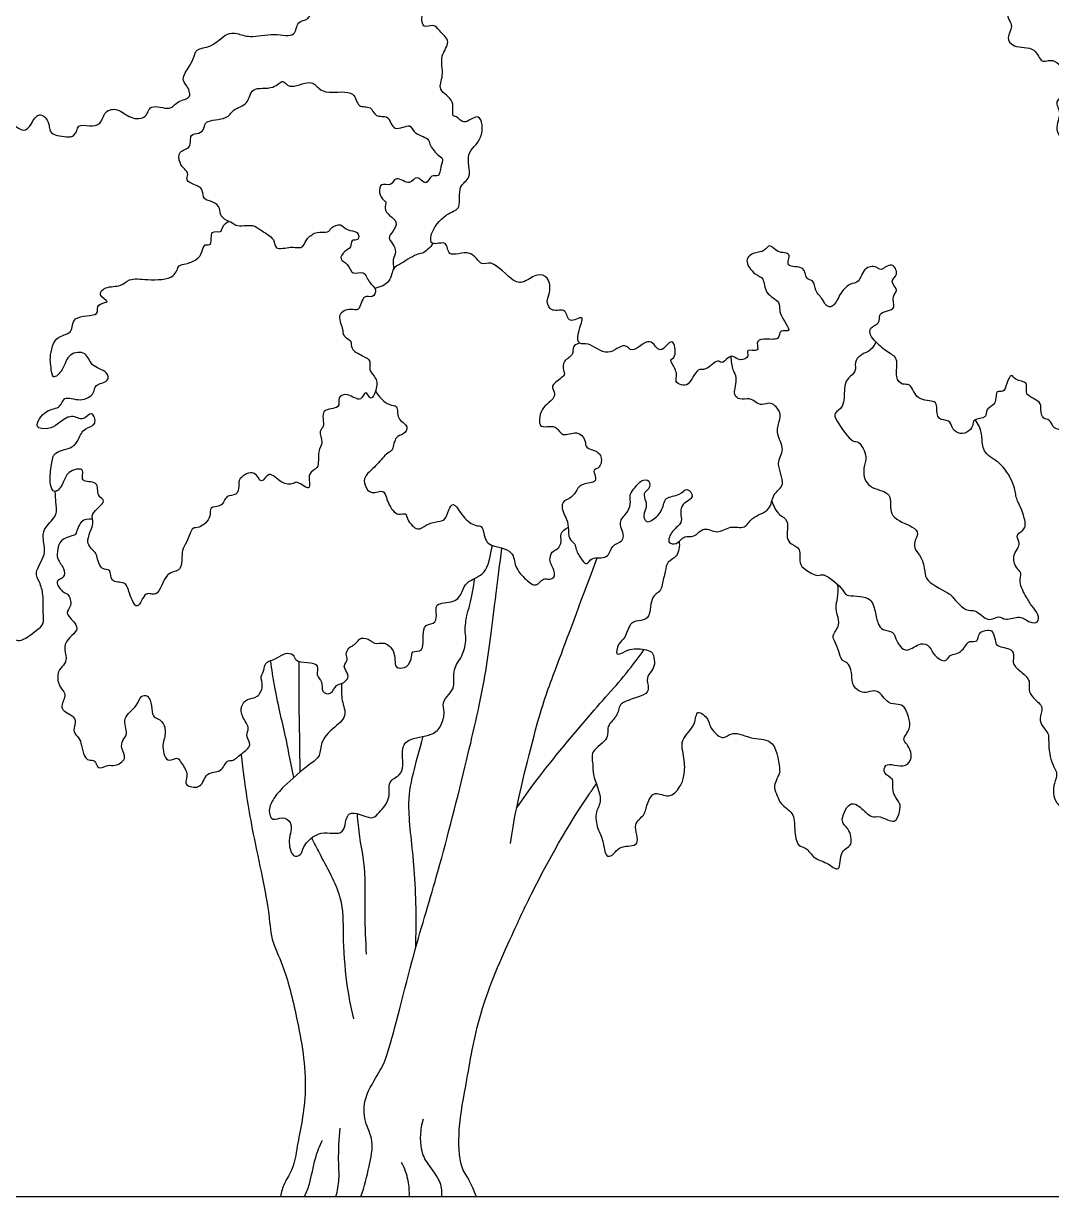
# Model space of a CAD drawing. Header units: millimetres. Extents: x 34 to 295, y 0 to 64.
# Drawn here: x 42.18 to 51.13, y 23.95 to 34.16 of the extents above; entities that cross this region are included whole.
import ezdxf

# ---------------------------------------------------------------- set-up
doc = ezdxf.new("R2010")
doc.units = ezdxf.units.MM
doc.layers.add('AG-DIAGRAM', color=7, linetype='Continuous', true_color=0xfecc66)
doc.layers.add('AG-PLANTS', color=7, linetype='Continuous', true_color=0x66ccff)

msp = doc.modelspace()

# ---------------------------------------------------------------- linework, layer by layer
at = {"layer": 'AG-DIAGRAM'}
msp.add_lwpolyline([(37.015, 23.945), (57.603, 23.945)], dxfattribs=at)
at = {"layer": 'AG-PLANTS'}
for points, knots in [([(45.104, 39.873), (45.101, 39.9), (45.089, 39.955), (45.045, 39.979), (44.996, 40.001), (44.907, 40.07), (44.898, 40.108), (44.87, 40.175), (44.843, 40.189), (44.779, 40.284), (44.647, 40.27), (44.612, 40.257), (44.536, 40.299), (44.533, 40.338), (44.554, 40.403), (44.475, 40.435), (44.482, 40.498), (44.477, 40.566), (44.43, 40.615), (44.292, 40.552), (44.226, 40.565), (44.205, 40.606), (44.143, 40.662), (44.096, 40.668), (43.987, 40.642), (43.934, 40.708), (43.94, 40.829), (43.825, 40.855), (43.768, 40.833), (43.687, 40.878), (43.68, 40.925), (43.585, 40.988), (43.472, 40.955), (43.319, 41.026), (43.276, 41.059), (43.145, 41.061), (43.116, 41.023), (43.03, 41.027), (42.927, 41.047), (42.864, 41.001), (42.818, 40.976), (42.687, 40.979), (42.576, 40.92), (42.596, 40.85), (42.536, 40.8), (42.48, 40.836), (42.409, 40.833), (42.351, 40.744), (42.255, 40.869), (42.129, 40.893), (42.051, 40.853), (42.044, 40.8), (42.098, 40.759), (42.099, 40.69), (41.855, 40.606), (41.903, 40.532), (41.898, 40.483), (41.764, 40.449), (41.667, 40.442), (41.638, 40.344), (41.694, 40.281), (41.713, 40.216), (41.62, 40.177), (41.658, 39.973), (41.74, 40.066), (41.844, 39.977), (41.842, 39.909), (41.899, 39.828), (41.726, 39.76), (41.712, 39.687), (41.784, 39.612), (41.785, 39.531), (41.689, 39.26), (41.561, 39.396), (41.496, 39.427), (41.439, 39.345), (41.181, 39.459), (41.284, 39.544), (41.197, 39.621), (41.151, 39.556), (41.078, 39.562), (41.041, 39.587), (40.984, 39.62), (40.898, 39.64), (40.947, 39.719), (40.957, 39.81), (40.904, 39.902), (40.848, 39.849), (40.742, 39.872), (40.647, 39.936), (40.812, 39.965), (40.799, 40.028), (40.852, 40.165), (40.656, 40.155), (40.625, 40.075), (40.577, 40.035), (40.424, 40.061), (40.365, 39.993), (40.249, 39.964), (40.166, 39.897), (40.296, 39.839), (40.487, 39.871), (40.569, 39.788), (40.591, 39.754), (40.594, 39.657), (40.493, 39.679), (40.433, 39.691), (40.207, 39.629), (40.101, 39.608), (39.996, 39.625), (39.934, 39.552), (39.838, 39.594), (39.709, 39.566), (39.704, 39.513), (39.754, 39.44), (39.858, 39.407), (39.767, 39.298), (39.669, 39.353), (39.516, 39.357), (39.474, 39.224), (39.561, 39.149), (39.578, 39.079), (39.65, 39.004), (39.735, 39.004), (39.733, 38.884), (39.566, 38.9), (39.465, 38.9), (39.411, 38.822), (39.454, 38.696), (39.458, 38.618), (39.244, 38.565), (39.218, 38.492), (39.107, 38.52), (39.061, 38.578), (39.112, 38.647), (39.253, 38.685), (39.214, 38.824), (39.215, 38.907), (39.305, 38.99), (39.24, 39.041), (39.164, 39.078), (39.194, 39.183), (39.174, 39.345), (39.012, 39.307), (39.009, 39.388), (38.885, 39.42), (38.757, 39.335), (38.649, 39.42), (38.502, 39.377), (38.476, 39.252), (38.538, 39.236), (38.555, 39.107), (38.41, 39.113), (38.337, 39.082), (38.335, 38.915), (38.254, 38.868), (38.109, 38.854), (38.081, 38.775), (37.96, 38.754), (37.852, 38.782), (37.779, 38.776), (37.694, 38.702), (37.687, 38.614), (37.818, 38.509), (37.768, 38.444), (37.787, 38.383), (37.755, 38.278), (37.884, 38.351), (37.89, 38.106), (37.666, 38.183), (37.564, 38.168), (37.47, 38.168), (37.237, 38.187), (37.118, 38.126), (37.003, 38.145), (36.928, 38.036), (37.033, 37.968), (37.14, 38.032), (37.208, 37.96), (37.236, 37.882), (37.166, 37.81), (37.074, 37.776), (37.021, 37.698), (37.119, 37.621), (37.263, 37.757), (37.466, 37.729), (37.622, 37.721), (37.526, 37.623), (37.484, 37.59), (37.43, 37.51), (37.31, 37.548), (37.229, 37.481), (37.14, 37.472), (37.008, 37.492), (36.937, 37.442), (36.872, 37.388), (36.623, 37.415), (36.564, 37.291), (36.528, 37.246), (36.422, 37.197), (36.502, 37.142), (36.594, 37.148), (36.649, 37.107), (36.725, 37.051), (36.849, 37.029), (36.797, 36.946), (36.74, 36.887), (36.65, 36.939), (36.523, 36.949), (36.495, 36.861), (36.333, 36.871), (36.216, 36.878), (36.237, 36.754), (36.083, 36.73), (36.016, 36.703), (35.998, 36.543), (36.162, 36.433), (36.079, 36.344), (35.969, 36.337), (35.894, 36.232), (35.908, 36.138), (35.766, 36.117), (35.656, 36.015), (35.663, 35.837), (35.715, 35.758), (35.921, 35.905), (36.069, 35.8), (36.189, 35.887), (36.217, 35.74), (36.142, 35.702), (36.17, 35.565), (36.303, 35.645), (36.296, 35.4), (36.12, 35.406), (35.993, 35.341), (35.997, 35.201), (35.984, 35.135), (35.919, 35.068), (35.982, 34.992), (36.117, 35.069), (36.196, 34.991), (36.135, 34.887), (36.139, 34.803), (36.063, 34.761), (35.976, 34.687), (35.958, 34.561), (36.013, 34.487), (35.913, 34.377), (35.982, 34.277), (36.071, 34.394), (36.209, 34.434), (36.218, 34.615), (36.347, 34.623), (36.464, 34.731), (36.297, 34.481), (36.442, 34.349), (36.321, 34.201), (36.364, 34.064), (36.459, 33.986), (36.369, 33.847), (36.327, 33.691), (36.364, 33.626), (36.456, 33.505), (36.419, 33.421), (36.4, 33.306), (36.486, 33.174), (36.549, 33.047), (36.687, 32.923), (36.532, 32.721), (36.65, 32.637), (36.483, 32.405), (36.611, 32.235), (36.8, 32.31), (36.832, 32.016), (37.032, 32.062), (37.066, 32.248), (37.176, 32.388), (37.433, 32.431), (37.485, 32.52), (37.525, 32.634), (37.645, 32.616), (37.682, 32.707), (37.801, 32.745), (37.889, 32.894), (38.012, 32.917), (38.089, 33.026), (38.169, 33.073), (38.21, 33.096)], [0.573732, 0.573732, 0.573732, 0.573732, 0.850939, 1.159855, 1.478825, 1.918702, 2.194912, 2.54007, 2.774622, 3.206358, 3.674091, 3.942543, 4.310629, 4.57046, 4.889499, 5.239925, 5.560606, 5.908507, 6.215042, 6.723362, 7.053151, 7.333414, 7.710459, 8.007209, 8.434711, 8.794195, 9.232804, 9.647915, 9.98536, 10.3639, 10.647754, 11.065469, 11.529728, 12.062685, 12.392036, 12.852994, 13.131616, 13.51065, 13.948514, 14.305071, 14.606995, 15.095142, 15.540795, 15.866774, 16.196063, 16.524911, 16.867926, 17.233472, 17.708639, 18.18906, 18.560336, 18.83483, 19.164868, 19.467441, 20.100647, 20.420236, 20.680066, 21.163527, 21.578575, 21.957897, 22.343344, 22.649879, 23.039025, 23.547243, 23.899578, 24.344953, 24.703712, 25.053093, 25.582329, 25.912367, 26.315756, 26.717876, 27.348465, 27.828299, 28.162553, 28.53762, 29.157427, 29.529748, 29.894881, 30.234175, 30.577108, 30.860471, 31.213266, 31.562279, 31.914614, 32.338811, 32.718828, 33.031033, 33.485047, 33.829386, 34.278958, 34.601589, 35.03589, 35.53433, 35.913979, 36.229585, 36.734078, 37.126563, 37.596899, 37.95619, 38.381235, 38.983624, 39.408114, 39.686736, 40.043046, 40.414104, 40.76907, 41.407811, 41.871488, 42.284772, 42.659839, 43.081102, 43.544644, 43.810036, 44.207533, 44.590613, 44.992733, 45.429634, 45.922877, 46.359024, 46.790203, 47.152356, 47.571568, 47.928373, 48.287858, 48.80301, 49.231653, 49.60183, 50.08217, 50.418738, 51.016569, 51.361781, 51.779282, 52.112934, 52.471694, 52.945961, 53.406919, 53.802694, 54.220409, 54.556033, 54.919079, 55.346351, 55.834709, 56.298544, 56.612182, 57.053131, 57.555855, 58.020834, 58.512597, 58.931675, 59.234111, 59.637339, 60.099129, 60.458641, 60.97102, 61.368668, 61.860661, 62.218472, 62.66653, 63.119108, 63.47542, 63.906278, 64.280957, 64.792395, 65.123159, 65.472319, 65.82673, 66.196447, 66.693961, 67.270581, 67.708879, 68.121116, 68.764362, 69.256451, 69.692841, 70.107482, 70.508808, 70.952962, 71.339072, 71.703513, 72.102745, 72.533168, 72.895321, 73.274355, 73.831869, 74.460503, 74.89157, 75.29806, 75.63923, 76.018879, 76.463313, 76.880567, 77.28106, 77.764203, 78.144383, 78.528059, 79.170512, 79.628493, 79.966635, 80.358153, 80.69035, 81.102327, 81.443722, 81.869349, 82.288105, 82.641712, 83.005411, 83.421923, 83.873015, 84.22637, 84.754651, 85.1702, 85.558125, 86.049774, 86.39926, 86.891587, 87.436835, 87.819076, 88.263917, 88.721595, 89.089995, 89.554455, 90.066717, 90.616529, 90.95144, 91.567452, 92.112556, 92.535723, 92.954814, 93.32843, 93.735452, 94.129957, 94.654789, 95.181469, 95.663656, 96.137292, 96.493702, 96.870371, 97.208513, 97.704475, 98.075533, 98.520679, 98.894123, 99.267413, 99.720953, 100.180104, 100.556545, 101.034264, 101.391658, 101.848931, 102.34914, 102.856573, 103.329144, 103.698998, 104.287189, 104.829824, 105.358802, 105.846609, 106.273534, 106.790178, 107.321286, 107.68594, 108.18712, 108.577284, 109.020675, 109.543504, 110.061499, 110.589811, 111.188414, 111.607772, 112.267664, 112.801848, 113.311304, 113.934933, 114.422768, 114.985898, 115.546151, 116.208163, 116.627579, 117.06051, 117.476995, 117.860884, 118.325124, 118.868025, 119.325214, 119.801641, 120.303076, 120.303076, 120.303076, 120.303076]), ([(47.93, 36.747), (47.888, 36.754), (47.822, 36.766), (47.704, 36.674), (47.541, 36.678), (47.443, 36.584), (47.347, 36.569), (47.301, 36.494), (47.306, 36.408), (47.37, 36.349), (47.261, 36.293), (47.248, 36.228), (47.271, 36.142), (47.207, 36.077), (47.103, 36.127), (47.004, 36.027), (47.022, 35.929), (46.95, 35.907), (46.928, 35.783), (47.021, 35.633), (47.167, 35.628), (47.1, 35.467), (47.229, 35.403), (47.252, 35.342), (47.216, 35.255), (47.056, 35.33), (47.008, 35.405), (46.902, 35.377), (46.888, 35.504), (46.778, 35.47), (46.77, 35.366), (46.648, 35.41), (46.575, 35.276), (46.465, 35.321), (46.402, 35.187), (46.294, 35.196), (46.194, 35.102), (46.073, 35.112), (46.056, 34.964), (45.936, 34.94), (45.993, 34.826), (45.826, 34.751), (45.897, 34.611), (45.735, 34.575), (45.75, 34.395), (45.649, 34.315), (45.637, 34.097), (45.754, 34.161), (45.799, 34.09), (45.912, 33.999), (45.796, 33.875), (45.848, 33.708), (45.774, 33.573), (45.949, 33.496), (45.901, 33.341), (45.957, 33.357), (46.009, 33.258), (46.167, 33.416), (46.194, 33.131), (46.01, 33.041), (46.099, 32.809), (45.951, 32.749), (46.001, 32.542), (45.87, 32.513), (45.725, 32.366), (45.716, 32.208), (45.878, 32.282), (45.863, 32.103), (46.083, 32.209), (46.159, 32.033), (46.264, 32.113), (46.438, 31.896), (46.544, 31.901), (46.65, 31.986), (46.758, 31.954), (46.772, 31.812), (46.723, 31.74), (46.778, 31.636), (46.911, 31.69), (46.916, 31.528), (47.087, 31.647), (46.995, 31.463), (47.01, 31.352), (47.105, 31.393), (47.263, 31.235), (47.414, 31.399), (47.477, 31.264), (47.64, 31.461), (47.717, 31.247), (47.838, 31.463), (47.869, 31.248), (47.805, 31.235), (47.829, 31.193), (47.879, 31.107), (47.848, 31.038), (47.905, 31.007), (47.98, 31.002), (48.042, 31.168), (48.121, 31.125), (48.222, 31.247), (48.259, 31.187), (48.31, 31.251), (48.357, 31.271), (48.415, 31.213), (48.506, 31.255), (48.458, 31.33), (48.595, 31.291), (48.55, 31.386), (48.622, 31.423), (48.768, 31.389), (48.752, 31.502), (48.895, 31.454), (48.738, 31.638), (48.781, 31.74), (48.624, 31.8), (48.633, 31.947), (48.543, 31.966), (48.442, 32.1), (48.543, 32.17), (48.632, 32.166), (48.675, 32.253), (48.737, 32.151), (48.878, 32.172), (48.797, 32.023), (48.99, 32.057), (48.981, 31.926), (49.067, 31.925), (49.065, 31.827), (49.141, 31.76), (49.159, 31.697), (49.234, 31.681), (49.279, 31.798), (49.364, 31.899), (49.462, 31.896), (49.485, 32.038), (49.605, 32.049), (49.642, 31.994), (49.74, 32.097), (49.804, 31.966), (49.711, 31.918), (49.806, 31.833), (49.731, 31.786), (49.776, 31.677), (49.701, 31.655), (49.619, 31.638), (49.641, 31.538), (49.539, 31.518), (49.549, 31.439), (49.599, 31.385), (49.692, 31.295), (49.807, 31.25), (49.759, 31.08), (49.827, 31.005), (49.908, 31.032), (49.949, 30.863), (50.119, 30.882), (50.132, 30.816), (50.126, 30.698), (50.244, 30.713), (50.258, 30.639), (50.31, 30.583), (50.397, 30.59), (50.448, 30.651), (50.44, 30.72), (50.573, 30.717), (50.55, 30.799), (50.616, 30.828), (50.649, 30.874), (50.64, 30.968), (50.717, 30.94), (50.733, 31.023), (50.779, 31.12), (50.81, 31.043), (50.938, 31.046), (50.878, 30.918), (51.042, 30.874), (51.03, 30.8), (51.048, 30.709), (51.119, 30.717), (51.141, 30.618), (51.245, 30.625), (51.323, 30.546), (51.392, 30.592), (51.47, 30.558), (51.509, 30.634), (51.569, 30.648), (51.531, 30.756), (51.435, 30.804), (51.494, 30.886), (51.449, 30.954), (51.4, 30.989), (51.41, 31.047), (51.393, 31.11), (51.324, 31.149), (51.36, 31.215), (51.312, 31.286), (51.353, 31.362), (51.514, 31.336), (51.45, 31.519), (51.383, 31.621), (51.527, 31.665), (51.585, 31.708), (51.592, 31.55), (51.685, 31.578), (51.714, 31.46), (51.812, 31.494), (51.823, 31.388), (51.951, 31.442), (51.874, 31.541), (51.892, 31.63), (52.029, 31.591), (51.939, 31.685), (51.969, 31.761), (51.878, 31.792), (51.855, 31.906), (51.938, 31.895), (51.902, 32.015), (51.726, 32.054), (51.806, 32.164), (51.688, 32.195), (51.735, 32.304), (51.662, 32.387), (51.511, 32.361), (51.52, 32.487), (51.413, 32.522), (51.46, 32.62), (51.293, 32.682), (51.407, 32.796), (51.291, 32.9), (51.302, 33.022), (51.276, 33.085), (51.131, 33.232), (51.228, 33.377), (51.141, 33.482), (51.263, 33.533), (51.214, 33.643), (51.28, 33.717), (51.145, 33.871), (51.032, 33.798), (50.993, 33.965), (50.798, 33.938), (50.729, 34.036), (50.808, 34.135), (50.711, 34.241), (50.806, 34.358), (50.701, 34.423), (50.731, 34.552), (50.616, 34.541), (50.559, 34.611), (50.465, 34.549), (50.355, 34.623), (50.32, 34.553), (50.166, 34.529), (50.191, 34.664), (50.086, 34.625), (50.028, 34.742), (49.926, 34.73), (49.797, 34.767), (49.755, 34.858), (49.869, 34.865), (49.825, 34.965), (49.923, 34.981), (49.871, 35.086), (49.964, 35.144), (49.936, 35.252), (49.835, 35.348), (49.914, 35.405), (49.907, 35.481), (49.838, 35.531), (49.823, 35.621), (49.89, 35.698), (49.801, 35.819), (49.914, 35.848), (49.957, 35.914), (49.91, 35.997), (50.032, 36.043), (49.956, 36.167), (49.858, 36.162), (49.778, 36.222), (49.689, 36.271), (49.612, 36.237), (49.533, 36.228), (49.478, 36.287), (49.386, 36.288), (49.33, 36.246), (49.236, 36.289), (49.186, 36.257), (49.076, 36.213), (49.019, 36.258), (48.951, 36.254), (48.9, 36.315), (48.962, 36.367), (49.037, 36.401), (49.034, 36.461), (48.939, 36.5), (49.022, 36.56), (48.929, 36.601), (48.981, 36.76), (48.901, 36.812), (48.879, 36.904), (48.706, 36.899), (48.69, 36.829), (48.529, 36.871), (48.504, 36.786), (48.422, 36.807), (48.384, 36.745), (48.376, 36.639), (48.287, 36.695), (48.209, 36.618), (48.117, 36.716), (47.986, 36.738), (47.93, 36.747)], [0, 0, 0, 0, 0.437736, 0.934605, 1.467956, 1.950758, 2.355102, 2.731509, 3.120264, 3.452257, 3.865728, 4.205408, 4.593454, 4.948162, 5.370192, 5.831658, 6.222781, 6.544345, 6.990103, 7.539949, 7.975498, 8.443441, 8.915195, 9.244454, 9.583736, 10.104515, 10.504055, 10.882493, 11.284936, 11.659783, 12.037348, 12.446332, 12.921906, 13.321814, 13.78464, 14.201899, 14.688177, 15.110961, 15.578063, 15.982173, 16.371593, 16.878035, 17.316495, 17.777904, 18.298343, 18.793035, 19.322935, 19.697874, 20.067658, 20.530587, 21.021343, 21.571738, 22.039809, 22.559122, 23.018573, 23.252924, 23.631687, 24.116127, 24.682078, 25.256478, 25.842629, 26.307914, 26.856272, 27.298804, 27.916887, 28.342531, 28.78087, 29.197375, 29.751117, 30.250395, 30.639641, 31.304932, 31.722378, 32.198142, 32.598211, 33.072255, 33.462538, 33.858494, 34.289351, 34.703042, 35.129568, 35.621532, 36.031064, 36.391308, 36.971122, 37.502119, 37.879113, 38.427128, 38.88923, 39.355392, 39.830839, 40.120429, 40.370079, 40.795331, 41.132112, 41.434592, 41.775259, 42.287635, 42.632626, 43.111186, 43.371374, 43.716, 44.001427, 44.362547, 44.724746, 45.008465, 45.390253, 45.718969, 46.062782, 46.534543, 46.877571, 47.224772, 47.769176, 48.189478, 48.678928, 49.144457, 49.528963, 50.024779, 50.431102, 50.829947, 51.162143, 51.56134, 51.984271, 52.378776, 52.851651, 53.259038, 53.586557, 53.968316, 54.392806, 54.725064, 55.030897, 55.486099, 55.970822, 56.347992, 56.811174, 57.227965, 57.523984, 57.943074, 58.347245, 58.70769, 59.098309, 59.433637, 59.843029, 60.176742, 60.537043, 60.904499, 61.283533, 61.611814, 61.978772, 62.464685, 62.899124, 63.422078, 63.805647, 64.135369, 64.633629, 65.131835, 65.444138, 65.861162, 66.253946, 66.589778, 66.94759, 67.322852, 67.684835, 67.992557, 68.411171, 68.732177, 69.067739, 69.391091, 69.7492, 70.041928, 70.416672, 70.794237, 71.097165, 71.511641, 71.907018, 72.392663, 72.738742, 73.115495, 73.421952, 73.798705, 74.206818, 74.625544, 74.979101, 75.333666, 75.692958, 75.984609, 76.39387, 76.800394, 77.16785, 77.531874, 77.847551, 78.157299, 78.49573, 78.837125, 79.165911, 79.539226, 79.883729, 80.331292, 80.848139, 81.272453, 81.748286, 82.035977, 82.483964, 82.826535, 83.23155, 83.589238, 83.944605, 84.326926, 84.757535, 85.104438, 85.486215, 85.858797, 86.211599, 86.59573, 86.986403, 87.273539, 87.669994, 88.18473, 88.560811, 88.937522, 89.346914, 89.756285, 90.223287, 90.628221, 91.024232, 91.390038, 91.861271, 92.291058, 92.775425, 93.228555, 93.580957, 94.151078, 94.666274, 95.084282, 95.487146, 95.903886, 96.287395, 96.825977, 97.233094, 97.694503, 98.252141, 98.653483, 99.082104, 99.53943, 99.989447, 100.404576, 100.825038, 101.217823, 101.588146, 101.999061, 102.435934, 102.7747, 103.229689, 103.613379, 103.969691, 104.409682, 104.825358, 105.318438, 105.656869, 106.019352, 106.378836, 106.71446, 107.105155, 107.502259, 107.926045, 108.386431, 108.745336, 109.08718, 109.47026, 109.851252, 110.255863, 110.696869, 111.089871, 111.445187, 111.804672, 112.208469, 112.641314, 113.051843, 113.473942, 113.888332, 114.26753, 114.630435, 114.998521, 115.385484, 115.730805, 116.132547, 116.459555, 116.902348, 117.24902, 117.590864, 117.914491, 118.265229, 118.644263, 118.929381, 119.294514, 119.613484, 119.954371, 120.461734, 120.847181, 121.230897, 121.735233, 122.048535, 122.541031, 122.882425, 123.22544, 123.571412, 123.950816, 124.306581, 124.696937, 125.146485, 125.732555, 125.732555, 125.732555, 125.732555]), ([(42.355, 36.263), (42.346, 36.282), (42.315, 36.321), (42.253, 36.299), (42.193, 36.325), (42.172, 36.363), (42.064, 36.395), (41.987, 36.381), (41.907, 36.431), (41.822, 36.413), (41.786, 36.352), (41.668, 36.36), (41.59, 36.327), (41.543, 36.232), (41.384, 36.211), (41.297, 36.201), (41.258, 36.074), (41.148, 36.07), (41.144, 35.998), (41.173, 35.958), (41.217, 35.925), (41.336, 35.931), (41.364, 35.794), (41.436, 35.838), (41.578, 35.815), (41.595, 35.698), (41.489, 35.696), (41.425, 35.695), (41.397, 35.622), (41.415, 35.533), (41.317, 35.534), (41.217, 35.525), (41.175, 35.39), (41.024, 35.361), (40.923, 35.305), (40.948, 35.217), (40.888, 35.136), (40.991, 35.037), (41.103, 35.062), (41.207, 35.053), (41.236, 34.968), (41.212, 34.843), (41.135, 34.839), (41.049, 34.826), (41.057, 34.686), (41.062, 34.636), (40.932, 34.557), (40.841, 34.501), (40.826, 34.378), (40.885, 34.292), (40.763, 34.215), (40.808, 34.122), (40.945, 34.146), (40.985, 34.189), (41.106, 34.117), (41.162, 34.201), (41.356, 34.137), (41.295, 34.06), (41.331, 34.007), (41.435, 33.975), (41.399, 33.919), (41.347, 33.723), (41.557, 33.731), (41.495, 33.589), (41.574, 33.502), (41.67, 33.509), (41.656, 33.306), (41.978, 33.414), (42.174, 33.184), (42.25, 33.28), (42.312, 33.399), (42.411, 33.309), (42.403, 33.207), (42.475, 33.182), (42.644, 33.15), (42.646, 33.289), (42.757, 33.261), (42.861, 33.273), (42.881, 33.401), (43.008, 33.426), (43.105, 33.324), (43.261, 33.326), (43.274, 33.47), (43.464, 33.39), (43.515, 33.488), (43.659, 33.505), (43.602, 33.624), (43.552, 33.674), (43.626, 33.786), (43.666, 33.858), (43.681, 33.946), (43.822, 33.943), (43.942, 34.079), (44.042, 34.076), (44.159, 34.026), (44.355, 34.084), (44.555, 34.025), (44.555, 34.186), (44.67, 34.182), (44.695, 34.301), (44.595, 34.38), (44.581, 34.467), (44.604, 34.587), (44.432, 34.627), (44.386, 34.679), (44.364, 34.794), (44.421, 34.927), (44.332, 35.007), (44.281, 35.073), (44.207, 35.088), (44.152, 35.08), (44.062, 35.103), (44.002, 35.175), (44.009, 35.242), (44.022, 35.346), (43.945, 35.492), (43.886, 35.546)], [0, 0, 0, 0, 0.332668, 0.659983, 0.986125, 1.261446, 1.696549, 2.076376, 2.476444, 2.849425, 3.185707, 3.630117, 4.011614, 4.426933, 4.951431, 5.336622, 5.788278, 6.192749, 6.505499, 6.79904, 7.106293, 7.540189, 7.969675, 8.303416, 8.789783, 9.161906, 9.556758, 9.887522, 10.239924, 10.600678, 10.974641, 11.385114, 11.850398, 12.369736, 12.794448, 13.164771, 13.555054, 14.003567, 14.458447, 14.864914, 15.244491, 15.694509, 16.041403, 16.400621, 16.868691, 17.162366, 17.663607, 18.109871, 18.554281, 18.947122, 19.397886, 19.747607, 20.218937, 20.532243, 20.978277, 21.371174, 21.895198, 22.230398, 22.545791, 22.94855, 23.25545, 23.792606, 24.278765, 24.721415, 25.147766, 25.511676, 25.983136, 26.678772, 27.350337, 27.745315, 28.189123, 28.599994, 29.00598, 29.35881, 29.868684, 30.270246, 30.675766, 31.087161, 31.52766, 31.954919, 32.453895, 32.927422, 33.343805, 33.867251, 34.285067, 34.727621, 35.145722, 35.486722, 35.948546, 36.351126, 36.706763, 37.176523, 37.734417, 38.134689, 38.598048, 39.214408, 39.763187, 40.201108, 40.597429, 41.002087, 41.463183, 41.856717, 42.280192, 42.801045, 43.151119, 43.596113, 44.085302, 44.520977, 44.91035, 45.260788, 45.577552, 45.981266, 46.375397, 46.70639, 47.133583, 47.790954, 47.790954, 47.790954, 47.790954]), ([(43.971, 32.434), (43.945, 32.443), (43.889, 32.478), (43.898, 32.553), (43.833, 32.613), (43.743, 32.618), (43.744, 32.704), (43.714, 32.738), (43.667, 32.754), (43.586, 32.789), (43.625, 32.846), (43.579, 32.894), (43.538, 32.94), (43.522, 33.054), (43.653, 33.067), (43.619, 33.203), (43.713, 33.194), (43.76, 33.244), (43.756, 33.322), (43.96, 33.316), (43.998, 33.417), (44.146, 33.447), (44.154, 33.62), (44.359, 33.572), (44.439, 33.686), (44.493, 33.574), (44.678, 33.678), (44.752, 33.588), (44.834, 33.544), (45.076, 33.589), (45.081, 33.415), (45.214, 33.449), (45.238, 33.33), (45.368, 33.372), (45.391, 33.199), (45.56, 33.298), (45.562, 33.198), (45.716, 33.163), (45.71, 33.104), (45.78, 33.013), (45.842, 32.983), (45.808, 32.915), (45.804, 32.811), (45.724, 32.853), (45.689, 32.726), (45.602, 32.857), (45.546, 32.732), (45.42, 32.847), (45.385, 32.732), (45.286, 32.777), (45.272, 32.683), (45.308, 32.621), (45.346, 32.605), (45.315, 32.547), (45.366, 32.48), (45.444, 32.435), (45.399, 32.344), (45.347, 32.295), (45.398, 32.239), (45.43, 32.171), (45.393, 32.105), (45.401, 32.046), (45.401, 32.029), (45.402, 32.02)], [0, 0, 0, 0, 0.390835, 0.737936, 1.11734, 1.490827, 1.848368, 2.121883, 2.430266, 2.790088, 3.086063, 3.405653, 3.752593, 4.154611, 4.570097, 4.986888, 5.337625, 5.672536, 5.991576, 6.543689, 6.963145, 7.443706, 7.919539, 8.47538, 8.897479, 9.260758, 9.821393, 10.235855, 10.648885, 11.259226, 11.714004, 12.128771, 12.525122, 12.938374, 13.393438, 13.872805, 14.209137, 14.704143, 15.001491, 15.449925, 15.771955, 16.122081, 16.506311, 16.821203, 17.197913, 17.594193, 17.973268, 18.427546, 18.7959, 19.16304, 19.515375, 19.877528, 20.112081, 20.413024, 20.792099, 21.165887, 21.559844, 21.893557, 22.228944, 22.590388, 22.950832, 23.269803, 23.481901, 23.481901, 23.481901, 23.481901]), ([(43.484, 31.963), (43.44, 31.926), (43.259, 31.923), (43.103, 31.946), (43.031, 31.861), (42.899, 31.876), (42.818, 31.793), (42.928, 31.736), (42.884, 31.729), (42.807, 31.702), (42.854, 31.602), (42.588, 31.628), (42.623, 31.446), (42.438, 31.448), (42.408, 31.223), (42.423, 31.177), (42.428, 31.042), (42.537, 31.15), (42.564, 31.291), (42.738, 31.308), (42.761, 31.166), (42.914, 31.139), (42.932, 31.033), (42.794, 31.022), (42.806, 30.93), (42.677, 30.856), (42.528, 30.927), (42.509, 30.8), (42.376, 30.811), (42.253, 30.627), (42.407, 30.627), (42.479, 30.667), (42.596, 30.769), (42.704, 30.683), (42.777, 30.804), (42.829, 30.654), (42.708, 30.644), (42.659, 30.537), (42.616, 30.456), (42.439, 30.439), (42.429, 30.314), (42.399, 30.173), (42.45, 30.043), (42.537, 30.162), (42.552, 30.256), (42.73, 30.307), (42.661, 30.15), (42.847, 30.188), (42.811, 30.038), (42.924, 30.002), (42.75, 29.892), (42.81, 29.805), (42.704, 29.643), (42.803, 29.559), (42.82, 29.528), (42.852, 29.389), (42.949, 29.419), (42.93, 29.282), (43.075, 29.305), (43.098, 29.206), (43.174, 29.015), (43.236, 29.234), (43.356, 29.143), (43.409, 29.391), (43.562, 29.385), (43.559, 29.513), (43.564, 29.589), (43.614, 29.656), (43.647, 29.78), (43.714, 29.755), (43.826, 29.86), (43.789, 29.957), (43.918, 29.941), (43.939, 30.06), (44.042, 30.041), (44.06, 30.135), (44.047, 30.201), (44.204, 30.287), (44.247, 30.126), (44.32, 30.281), (44.421, 30.143), (44.528, 30.143), (44.563, 30.183), (44.701, 30.056), (44.641, 30.26), (44.766, 30.272), (44.732, 30.438), (44.799, 30.504), (44.741, 30.614), (44.815, 30.642), (44.75, 30.817), (44.951, 30.794), (44.907, 30.913), (45.008, 30.944), (45.121, 30.848), (45.157, 30.982), (45.205, 30.857), (45.257, 30.976), (45.262, 31.072), (45.178, 31.137), (45.212, 31.225), (45.131, 31.266), (45.023, 31.318), (45.044, 31.403), (44.957, 31.427), (44.966, 31.508), (44.899, 31.63), (45.027, 31.685), (45.109, 31.639), (45.132, 31.808), (45.223, 31.76), (45.263, 31.851), (45.182, 31.896), (45.153, 32.016), (45.036, 31.959), (45.013, 32.071), (44.921, 32.1), (44.974, 32.182), (45.04, 32.202), (45.024, 32.284), (45.109, 32.259), (45.095, 32.361), (44.992, 32.347), (44.948, 32.423), (44.855, 32.386), (44.838, 32.331), (44.735, 32.349), (44.695, 32.318), (44.65, 32.295), (44.619, 32.213), (44.573, 32.203), (44.51, 32.218), (44.361, 32.179), (44.377, 32.291), (44.236, 32.357), (44.184, 32.415), (44.024, 32.38), (43.976, 32.46), (43.904, 32.383), (43.908, 32.331), (43.797, 32.37), (43.831, 32.215), (43.751, 32.246), (43.739, 32.162), (43.691, 32.098), (43.596, 32.063), (43.525, 32.06), (43.514, 31.988), (43.484, 31.963)], [0, 0, 0, 0, 0.637085, 1.170322, 1.581271, 2.062156, 2.43478, 2.814102, 3.01447, 3.373375, 3.699354, 4.282803, 4.74474, 5.239746, 5.826713, 6.169228, 6.562414, 6.982232, 7.496333, 7.967677, 8.426054, 8.925485, 9.2728, 9.707237, 10.062404, 10.54499, 11.034955, 11.417196, 11.886301, 12.411318, 12.822445, 13.238439, 13.730793, 14.166084, 14.551862, 14.946636, 15.356204, 15.803341, 16.201927, 16.720666, 17.159489, 17.691863, 18.094256, 18.521965, 18.962275, 19.417481, 19.812278, 20.263377, 20.705396, 21.04931, 21.556119, 21.950081, 22.495498, 22.924984, 23.200794, 23.666078, 24.001005, 24.399627, 24.828249, 25.256914, 25.740439, 26.222112, 26.606585, 27.198611, 27.660332, 28.090161, 28.461555, 28.85773, 29.301204, 29.611846, 30.105203, 30.462307, 30.861677, 31.273587, 31.646197, 32.016746, 32.361162, 32.844726, 33.251049, 33.644969, 34.128192, 34.546306, 34.823677, 35.262683, 35.726519, 36.119272, 36.620123, 37.016454, 37.432394, 37.743812, 38.225558, 38.70116, 39.075298, 39.449718, 39.90973, 40.260483, 40.595683, 40.982476, 41.412306, 41.81595, 42.175608, 42.55618, 43.004503, 43.347152, 43.695265, 44.060653, 44.516786, 44.952798, 45.30312, 45.764443, 46.111277, 46.452503, 46.841649, 47.264106, 47.654763, 48.058253, 48.42357, 48.782038, 49.123882, 49.438055, 49.746438, 50.076227, 50.473306, 50.835369, 51.216007, 51.514543, 51.917888, 52.214304, 52.51383, 52.895844, 53.160019, 53.515172, 53.984878, 54.350509, 54.85644, 55.234794, 55.744238, 56.09114, 56.472944, 56.734286, 57.087087, 57.514342, 57.800291, 58.148732, 58.532005, 58.954199, 59.282984, 59.705401, 59.705401, 59.705401, 59.705401]), ([(45.744, 32.244), (45.723, 32.209), (45.654, 32.148), (45.599, 32.155), (45.454, 32.056), (45.391, 32.031), (45.381, 31.9), (45.285, 31.861), (45.24, 31.852)], [0, 0, 0, 0, 0.472093, 0.79388, 1.343285, 1.688665, 2.133911, 2.635105, 2.635105, 2.635105, 2.635105]), ([(47.021, 31.375), (47.001, 31.37), (46.953, 31.349), (46.976, 31.266), (46.872, 31.227), (46.877, 31.139), (46.903, 31.094), (46.8, 31.03), (46.775, 30.988), (46.828, 30.917), (46.731, 30.841), (46.679, 30.783), (46.667, 30.692), (46.683, 30.641), (46.763, 30.652), (46.826, 30.648), (46.869, 30.55), (46.999, 30.621), (47.076, 30.539), (47.067, 30.472), (47.123, 30.448), (47.224, 30.415), (47.207, 30.284), (47.132, 30.278), (47.161, 30.216), (47.161, 30.154), (47.023, 30.157), (46.99, 30.074), (46.94, 30.022), (46.863, 29.997), (46.87, 29.913), (46.903, 29.858), (46.93, 29.775), (46.918, 29.67), (46.988, 29.628), (46.986, 29.576), (47.038, 29.486), (47.088, 29.438), (47.122, 29.524), (47.276, 29.485), (47.294, 29.621), (47.39, 29.642), (47.409, 29.697), (47.385, 29.759), (47.363, 29.831), (47.449, 29.906), (47.47, 29.993), (47.451, 30.058), (47.507, 30.119), (47.55, 30.184), (47.639, 30.19), (47.632, 30.102), (47.567, 30.069), (47.599, 30), (47.606, 29.944), (47.568, 29.882), (47.596, 29.809), (47.664, 29.833), (47.751, 29.921), (47.756, 30.043), (47.894, 30.041), (47.952, 30.131), (48.035, 30.026), (47.9, 29.983), (47.898, 29.875), (47.918, 29.806), (47.823, 29.748), (47.776, 29.631), (47.872, 29.617), (47.93, 29.709), (48.022, 29.674), (48.101, 29.791), (48.223, 29.702), (48.328, 29.795), (48.467, 29.749), (48.511, 29.867), (48.695, 29.911), (48.691, 30.067), (48.83, 30.137), (48.716, 30.33), (48.818, 30.449), (48.724, 30.584), (48.76, 30.692), (48.78, 30.771), (48.688, 30.875), (48.61, 30.828), (48.553, 30.86), (48.501, 30.901), (48.414, 30.876), (48.369, 30.92), (48.368, 30.968), (48.389, 31.039), (48.378, 31.106), (48.354, 31.141), (48.34, 31.221), (48.34, 31.26)], [0, 0, 0, 0, 0.33492, 0.678972, 1.08478, 1.454256, 1.729011, 2.171343, 2.450725, 2.797908, 3.235147, 3.62283, 4.019073, 4.292617, 4.651164, 4.981874, 5.361361, 5.824407, 6.23074, 6.553406, 6.861317, 7.277795, 7.70537, 8.009958, 8.319219, 8.609287, 9.061054, 9.445806, 9.806719, 10.16128, 10.516433, 10.860522, 11.256999, 11.680358, 12.029629, 12.322719, 12.761313, 13.05924, 13.39588, 13.868284, 14.305241, 14.698524, 14.993291, 15.336184, 15.685179, 16.120649, 16.51623, 16.846533, 17.218688, 17.598121, 17.935682, 18.273242, 18.607979, 18.945042, 19.264512, 19.620221, 19.944793, 20.260036, 20.73251, 21.159557, 21.618708, 22.000169, 22.363934, 22.800327, 23.219722, 23.553634, 23.98798, 24.409705, 24.738943, 25.153208, 25.529151, 25.972228, 26.428004, 26.899472, 27.361449, 27.791686, 28.336585, 28.821672, 29.283774, 29.852249, 30.338616, 30.843369, 31.283639, 31.658578, 32.109974, 32.476407, 32.802549, 33.142624, 33.527037, 33.834642, 34.120318, 34.487511, 34.827325, 35.103297, 35.567196, 35.567196, 35.567196, 35.567196]), ([(49.599, 31.386), (49.588, 31.36), (49.558, 31.307), (49.463, 31.277), (49.409, 31.209), (49.435, 31.125), (49.342, 31.065), (49.319, 30.981), (49.332, 30.817), (49.226, 30.769), (49.259, 30.693), (49.39, 30.5), (49.454, 30.533), (49.536, 30.376), (49.481, 30.294), (49.507, 30.114), (49.693, 30.089), (49.737, 30.017), (49.707, 29.848), (49.921, 29.788), (49.977, 29.718), (49.928, 29.648), (49.937, 29.569), (50.001, 29.516), (50.03, 29.383), (50.027, 29.301), (50.244, 29.191), (50.253, 29.182), (50.378, 29.026), (50.469, 29.069), (50.574, 28.933), (50.667, 29.013), (50.731, 28.95), (50.855, 29.015), (50.93, 28.939), (51.017, 28.936), (51.017, 29.019), (50.954, 29.086), (50.909, 29.164), (50.837, 29.291), (50.875, 29.376), (50.817, 29.416), (50.783, 29.515), (50.834, 29.584), (50.856, 29.635), (50.805, 29.715), (50.923, 29.754), (50.881, 29.882), (50.865, 29.94), (50.816, 30.025), (50.811, 30.133), (50.701, 30.338), (50.536, 30.403), (50.521, 30.54), (50.523, 30.596), (50.489, 30.675), (50.464, 30.708)], [0, 0, 0, 0, 0.391195, 0.807937, 1.182774, 1.54689, 1.960654, 2.358965, 2.884395, 3.281963, 3.638636, 4.267951, 4.567297, 5.074283, 5.499392, 6.019026, 6.563022, 6.92573, 7.429899, 8.026526, 8.390224, 8.754202, 9.113687, 9.495928, 9.975701, 10.362432, 10.989082, 11.205283, 11.763055, 12.156719, 12.651577, 13.05207, 13.405576, 13.869253, 14.291233, 14.632909, 14.9662, 15.368492, 15.785035, 16.287317, 16.658725, 16.986052, 17.403522, 17.783824, 18.093346, 18.446903, 18.842606, 19.294573, 19.641245, 20.042156, 20.485669, 21.120505, 21.672449, 22.131372, 22.45956, 22.930901, 22.930901, 22.930901, 22.930901]), ([(45.246, 30.959), (45.272, 30.911), (45.349, 30.826), (45.449, 30.839), (45.42, 30.71), (45.546, 30.657), (45.489, 30.572), (45.413, 30.57), (45.398, 30.45), (45.374, 30.432), (45.32, 30.396), (45.237, 30.29), (45.146, 30.22), (45.144, 30.138), (45.207, 30.049), (45.327, 30.116), (45.345, 29.977), (45.434, 29.863), (45.515, 29.906), (45.516, 29.834), (45.612, 29.728), (45.684, 29.801), (45.784, 29.823), (45.856, 29.829), (45.877, 29.922), (45.928, 30.004), (46.003, 29.851), (46.11, 29.78), (46.175, 29.787), (46.186, 29.721), (46.206, 29.648), (46.25, 29.609), (46.459, 29.576), (46.448, 29.422), (46.55, 29.321), (46.644, 29.24), (46.701, 29.338), (46.758, 29.309), (46.824, 29.347), (46.774, 29.449), (46.758, 29.482), (46.775, 29.568), (46.832, 29.574), (46.874, 29.651), (46.842, 29.717), (46.896, 29.762), (46.923, 29.773)], [0, 0, 0, 0, 0.545699, 0.901812, 1.318602, 1.75774, 2.110535, 2.461584, 2.894484, 3.120225, 3.446655, 3.949207, 4.39706, 4.760105, 5.159392, 5.570403, 6.01844, 6.50766, 6.831551, 7.139934, 7.604551, 7.988425, 8.42138, 8.758358, 9.16418, 9.492966, 9.985048, 10.47745, 10.776234, 11.096029, 11.46389, 11.783822, 12.35819, 12.835561, 13.348497, 13.769097, 14.149669, 14.459592, 14.771896, 15.192128, 15.469869, 15.831708, 16.133773, 16.504096, 16.842599, 17.238609, 17.238609, 17.238609, 17.238609]), ([(48.693, 29.999), (48.709, 29.957), (48.748, 29.874), (48.852, 29.839), (48.811, 29.679), (48.861, 29.623), (48.955, 29.588), (48.925, 29.457), (48.982, 29.403), (49.095, 29.336), (49.147, 29.384), (49.326, 29.228), (49.331, 29.164), (49.558, 29.186), (49.593, 29.041), (49.614, 28.932), (49.656, 28.874), (49.756, 28.867), (49.771, 28.799), (49.808, 28.731), (49.876, 28.679), (49.986, 28.779), (50.075, 28.737), (50.099, 28.654), (50.21, 28.585), (50.238, 28.663), (50.297, 28.666), (50.351, 28.698), (50.381, 28.74), (50.409, 28.789), (50.494, 28.766), (50.483, 28.857), (50.574, 28.883), (50.618, 28.869), (50.638, 28.794), (50.646, 28.726), (50.788, 28.723), (50.803, 28.645), (50.784, 28.578), (50.864, 28.513), (50.95, 28.437), (50.92, 28.358), (50.967, 28.285), (51.017, 28.245), (51.057, 28.2), (51.017, 28.106), (51.046, 28.038), (51.105, 27.976), (51.1, 27.92), (51.113, 27.722), (51.19, 27.636), (51.149, 27.542), (51.139, 27.458), (51.166, 27.372), (51.217, 27.334), (51.224, 27.225), (51.364, 27.281), (51.368, 27.35), (51.482, 27.385), (51.557, 27.468), (51.549, 27.563), (51.573, 27.647), (51.632, 27.718), (51.621, 27.822), (51.623, 27.952), (51.734, 28.02), (51.712, 28.151), (51.687, 28.278), (51.692, 28.342), (51.672, 28.516), (51.599, 28.58), (51.617, 28.697), (51.681, 28.781), (51.544, 28.955), (51.589, 29.031), (51.678, 29.09), (51.634, 29.182), (51.599, 29.259), (51.647, 29.368), (51.715, 29.392), (51.732, 29.548), (51.682, 29.628), (51.723, 29.707), (51.777, 29.773), (51.867, 29.835), (51.873, 29.996), (51.822, 30.053), (51.833, 30.15), (51.822, 30.216), (51.716, 30.249), (51.662, 30.229), (51.632, 30.18), (51.561, 30.17), (51.535, 30.184), (51.477, 30.209), (51.48, 30.258), (51.509, 30.305), (51.497, 30.369), (51.484, 30.414), (51.511, 30.477), (51.484, 30.548), (51.463, 30.577)], [0, 0, 0, 0, 0.489427, 0.891977, 1.393217, 1.746782, 2.134105, 2.581364, 2.955067, 3.416753, 3.727134, 4.346551, 4.666208, 5.239959, 5.722909, 6.172926, 6.516167, 6.911847, 7.242139, 7.617207, 7.969218, 8.45031, 8.824729, 9.224531, 9.652806, 9.976057, 10.289364, 10.622368, 10.929973, 11.227996, 11.562378, 11.90088, 12.282377, 12.555881, 12.916052, 13.241306, 13.703683, 14.044191, 14.377103, 14.79567, 15.236061, 15.595646, 15.976959, 16.319861, 16.627114, 17.032817, 17.39616, 17.770904, 18.087702, 18.676696, 19.120482, 19.523345, 19.918142, 20.30785, 20.645203, 21.019947, 21.464318, 21.795459, 22.23728, 22.674481, 23.078952, 23.471737, 23.865922, 24.29588, 24.765441, 25.212241, 25.683049, 26.160922, 26.51541, 27.060449, 27.471118, 27.901976, 28.31677, 28.904136, 29.272383, 29.678292, 30.071826, 30.466803, 30.900452, 31.245952, 31.748817, 32.154804, 32.530918, 32.925048, 33.358368, 33.869426, 34.233867, 34.639689, 34.972434, 35.394265, 35.70647, 36.018601, 36.359489, 36.597768, 36.913374, 37.187326, 37.501064, 37.834354, 38.120146, 38.45944, 38.901236, 38.901236, 38.901236, 38.901236]), ([(40.443, 30.158), (40.454, 30.141), (40.449, 30.098), (40.335, 30.021), (40.41, 29.906), (40.324, 29.847), (40.197, 29.813), (40.177, 29.711), (40.162, 29.61), (40.228, 29.574), (40.334, 29.647), (40.43, 29.531), (40.566, 29.518), (40.655, 29.525), (40.727, 29.427), (40.662, 29.221), (40.414, 29.188), (40.438, 29.043), (40.37, 28.958), (40.279, 28.88), (40.324, 28.718), (40.294, 28.622), (40.208, 28.556), (40.238, 28.349), (40.236, 28.218), (40.363, 28.277), (40.424, 28.382), (40.69, 28.36), (40.844, 28.485), (40.871, 28.681), (41.03, 28.769), (41.126, 28.885), (41.129, 29.077), (41.348, 29.157), (41.375, 29.279), (41.693, 29.277), (41.802, 29.143), (41.79, 28.991), (41.945, 28.935), (42.06, 28.837), (42.144, 28.752), (42.295, 28.878), (42.364, 28.923), (42.348, 29.036), (42.358, 29.18), (42.326, 29.294), (42.267, 29.382), (42.391, 29.532), (42.342, 29.684), (42.367, 29.778), (42.484, 29.874), (42.46, 29.988), (42.461, 30.051), (42.458, 30.082)], [33.059871, 33.059871, 33.059871, 33.059871, 33.353984, 33.814014, 34.243522, 34.632896, 35.10657, 35.526298, 35.937094, 36.250026, 36.683675, 37.166477, 37.658834, 38.04235, 38.464726, 39.043989, 39.658385, 40.107108, 40.54133, 40.984243, 41.512023, 41.92483, 42.338079, 42.953348, 43.37009, 43.787906, 44.24708, 44.90887, 45.485098, 46.056927, 46.611193, 47.121967, 47.677541, 48.282388, 48.715013, 49.420109, 49.955877, 50.435552, 50.948498, 51.482709, 51.896767, 52.456123, 52.832822, 53.260015, 53.778794, 54.239677, 54.641721, 55.195466, 55.714543, 56.121998, 56.619207, 57.056942, 57.471053, 57.471053, 57.471053, 57.471053]), ([(42.781, 29.844), (42.748, 29.845), (42.668, 29.841), (42.642, 29.703), (42.603, 29.699), (42.494, 29.661), (42.48, 29.583), (42.466, 29.491), (42.54, 29.421), (42.543, 29.326), (42.439, 29.309), (42.53, 29.193), (42.574, 29.199), (42.611, 29.084), (42.531, 29.026), (42.637, 28.943), (42.655, 28.872), (42.58, 28.814), (42.523, 28.733), (42.564, 28.634), (42.533, 28.569), (42.472, 28.52), (42.481, 28.393), (42.539, 28.343), (42.55, 28.288), (42.477, 28.181), (42.634, 28.133), (42.634, 28.056), (42.607, 27.989), (42.668, 27.94), (42.688, 27.875), (42.706, 27.78), (42.746, 27.738), (42.81, 27.753), (42.826, 27.65), (42.92, 27.711), (42.976, 27.686), (43.09, 27.754), (43.028, 27.847), (43.039, 27.92), (43.099, 27.97), (43.028, 28.12), (43.178, 28.208), (43.193, 28.308), (43.273, 28.313), (43.298, 28.217), (43.301, 28.124), (43.354, 28.107), (43.422, 28.052), (43.413, 27.931), (43.384, 27.883), (43.417, 27.708), (43.52, 27.778), (43.549, 27.727), (43.621, 27.632), (43.588, 27.556), (43.604, 27.515), (43.74, 27.49), (43.762, 27.651), (43.909, 27.628), (43.946, 27.751), (44.005, 27.732), (44.071, 27.799), (44.182, 27.872), (44.106, 27.959), (44.16, 28.028), (44.077, 28.117), (44.069, 28.217), (44.127, 28.283), (44.223, 28.285), (44.274, 28.386), (44.237, 28.473), (44.281, 28.524), (44.276, 28.601), (44.391, 28.624), (44.452, 28.684), (44.538, 28.67), (44.543, 28.601), (44.652, 28.599), (44.762, 28.577), (44.718, 28.48), (44.793, 28.43), (44.766, 28.337), (44.863, 28.306), (44.898, 28.404), (44.951, 28.407), (44.985, 28.433), (45.021, 28.472), (44.981, 28.534), (44.966, 28.567), (45.01, 28.619), (44.981, 28.667), (45.011, 28.725), (45.051, 28.741), (45.095, 28.782), (45.117, 28.819), (45.205, 28.792), (45.235, 28.749), (45.329, 28.781), (45.408, 28.699), (45.416, 28.619), (45.413, 28.544), (45.503, 28.544), (45.536, 28.578), (45.565, 28.641), (45.556, 28.702), (45.689, 28.672), (45.631, 28.932), (45.759, 28.923), (45.785, 29.004), (45.749, 29.123), (45.938, 29.104), (46.004, 29.209), (46.022, 29.295), (46.209, 29.361), (46.234, 29.464), (46.262, 29.615)], [0, 0, 0, 0, 0.425478, 0.883551, 1.134158, 1.568179, 1.936743, 2.330649, 2.749588, 3.119575, 3.463488, 3.902433, 4.178243, 4.596251, 4.955469, 5.400461, 5.737814, 6.134154, 6.544823, 6.963205, 7.306782, 7.670479, 8.125649, 8.486403, 8.791396, 9.205087, 9.678264, 10.026135, 10.365949, 10.710865, 11.068078, 11.484063, 11.786499, 12.087444, 12.441009, 12.820836, 13.159338, 13.583067, 13.991351, 14.341787, 14.684351, 15.171339, 15.693767, 16.096526, 16.400553, 16.805487, 17.203839, 17.495473, 17.878071, 18.320603, 18.663251, 19.151447, 19.52844, 19.817847, 20.274134, 20.639941, 20.890547, 21.324777, 21.794173, 22.252742, 22.675661, 22.956688, 23.365908, 23.816889, 24.205148, 24.551961, 24.993505, 25.406519, 25.778908, 26.174588, 26.593109, 26.987905, 27.316094, 27.651021, 28.081162, 28.480288, 28.829669, 29.131918, 29.560533, 29.965413, 30.332372, 30.700458, 31.077545, 31.421609, 31.81796, 32.108613, 32.383432, 32.667286, 33.012933, 33.261308, 33.580347, 33.88129, 34.200329, 34.482604, 34.805817, 35.064557, 35.443953, 35.740309, 36.126956, 36.55154, 36.940065, 37.268698, 37.621602, 37.914748, 38.268182, 38.549401, 38.920685, 39.51121, 39.903205, 40.267115, 40.666167, 41.176021, 41.631582, 42.009998, 42.422487, 42.927594, 42.927594, 42.927594, 42.927594]), ([(47.887, 29.65), (47.893, 29.607), (47.88, 29.51), (47.779, 29.477), (47.768, 29.386), (47.738, 29.275), (47.728, 29.207), (47.633, 29.176), (47.643, 28.985), (47.556, 28.958), (47.454, 28.954), (47.424, 28.804), (47.355, 28.767), (47.326, 28.638), (47.43, 28.699), (47.489, 28.721), (47.639, 28.705), (47.666, 28.658), (47.68, 28.577), (47.646, 28.515), (47.596, 28.462), (47.63, 28.371), (47.59, 28.295), (47.354, 28.26), (47.367, 28.134), (47.245, 28.043), (47.289, 27.924), (47.108, 27.83), (47.142, 27.708), (47.127, 27.618), (47.233, 27.394), (47.15, 27.299), (47.173, 27.142), (47.231, 27.053), (47.24, 26.895), (47.315, 26.913), (47.37, 27.012), (47.573, 26.98), (47.471, 27.197), (47.593, 27.258), (47.602, 27.362), (47.67, 27.49), (47.802, 27.398), (47.9, 27.512), (47.936, 27.608), (47.939, 27.764), (47.883, 27.925), (48.039, 28.038), (48.029, 28.204), (48.154, 28.096), (48.143, 28.04), (48.264, 27.902), (48.353, 28.01), (48.529, 27.916), (48.73, 27.943), (48.767, 27.649), (48.758, 27.622), (48.697, 27.501), (48.747, 27.437), (48.765, 27.355), (48.893, 27.288), (48.888, 27.147), (48.911, 26.989), (48.998, 26.989), (49.059, 26.88), (49.166, 26.864), (49.301, 26.745), (49.279, 26.967), (49.408, 26.99), (49.368, 27.16), (49.277, 27.197), (49.363, 27.396), (49.468, 27.34), (49.559, 27.235), (49.634, 27.269), (49.772, 27.174), (49.807, 27.299), (49.818, 27.37), (49.752, 27.435), (49.743, 27.518), (49.756, 27.587), (49.659, 27.62), (49.678, 27.716), (49.763, 27.702), (49.86, 27.683), (49.928, 27.767), (49.878, 27.883), (49.821, 27.926), (49.91, 28.018), (49.884, 28.121), (49.854, 28.212), (49.792, 28.236), (49.699, 28.227), (49.622, 28.372), (49.526, 28.33), (49.463, 28.334), (49.407, 28.382), (49.39, 28.44), (49.388, 28.53), (49.357, 28.595), (49.296, 28.612), (49.278, 28.692), (49.244, 28.776), (49.212, 28.827), (49.293, 28.921), (49.263, 29.004), (49.246, 29.077), (49.271, 29.156), (49.271, 29.233), (49.269, 29.271)], [0, 0, 0, 0, 0.483669, 0.88579, 1.274898, 1.735284, 2.069537, 2.451819, 2.997998, 3.366084, 3.767168, 4.253864, 4.645382, 5.030242, 5.401954, 5.77634, 6.274328, 6.573112, 6.945217, 7.298164, 7.64548, 8.037072, 8.39989, 9.011736, 9.44052, 9.925707, 10.349934, 10.900591, 11.33328, 11.750237, 12.387437, 12.84008, 13.346466, 13.810295, 14.296933, 14.584338, 15.025323, 15.520916, 16.057258, 16.49909, 16.933818, 17.382829, 17.844295, 18.317233, 18.753786, 19.281247, 19.804948, 20.369549, 20.804277, 21.235676, 21.57759, 22.082529, 22.500344, 23.071756, 23.632592, 24.292924, 24.557061, 25.017519, 25.385765, 25.763626, 26.238858, 26.739335, 27.243747, 27.593578, 28.037148, 28.497765, 28.945042, 29.453815, 29.878788, 30.373954, 30.761999, 31.299248, 31.704264, 32.186211, 32.54949, 33.030133, 33.441082, 33.803987, 34.193778, 34.579888, 34.904566, 35.292645, 35.636268, 35.999547, 36.416183, 36.808371, 37.267744, 37.584905, 38.014653, 38.449281, 38.853202, 39.178403, 39.569809, 40.067451, 40.458708, 40.791998, 41.139953, 41.468424, 41.872085, 42.221097, 42.532712, 42.906199, 43.315852, 43.620662, 44.059668, 44.447861, 44.808926, 45.190524, 45.648271, 45.648271, 45.648271, 45.648271]), ([(45.118, 23.945), (45.149, 24.031), (45.188, 24.203), (45.238, 24.429), (45.142, 24.598), (45.139, 24.813), (45.286, 25.033), (45.366, 25.208), (45.582, 26.1), (45.793, 26.762), (46.04, 27.739), (46.212, 28.492), (46.266, 28.975), (46.327, 29.449), (46.345, 29.591)], [0, 0, 0, 0, 0.702034, 1.332725, 1.906729, 2.517631, 3.181841, 3.779764, 5.033483, 6.211573, 7.549249, 8.715791, 9.863006, 10.307838, 10.307838, 10.307838, 10.307838]), ([(46.421, 27.019), (46.436, 27.123), (46.463, 27.321), (46.679, 28.2), (46.828, 28.573), (47.046, 29.166), (47.175, 29.506)], [0, 0, 0, 0, 0.754781, 1.995122, 2.948408, 4.07128, 4.07128, 4.07128, 4.07128]), ([(44.949, 28.412), (44.949, 28.362), (44.943, 28.265), (45.009, 28.123), (44.869, 28.02), (44.763, 27.908), (44.769, 27.774), (44.666, 27.708), (44.443, 27.517), (44.361, 27.418), (44.305, 27.315), (44.343, 27.205), (44.437, 27.259), (44.514, 27.207), (44.513, 27.12), (44.483, 27.052), (44.512, 26.892), (44.604, 26.918), (44.611, 26.997), (44.757, 27.153), (44.997, 27.06), (44.971, 27.352), (45.212, 27.218), (45.263, 27.274), (45.39, 27.407), (45.341, 27.561), (45.463, 27.609), (45.492, 27.698), (45.469, 27.828), (45.515, 27.94), (45.741, 27.952), (45.821, 28.039), (45.852, 28.162), (45.822, 28.244), (45.882, 28.319), (45.942, 28.379), (45.91, 28.543), (46.007, 28.641), (46.038, 28.803), (46.019, 28.873), (46.039, 29.01), (46.069, 29.096), (46.098, 29.25), (46.108, 29.326)], [0, 0, 0, 0, 0.517759, 1.007613, 1.531639, 2.060055, 2.513704, 2.971583, 3.699815, 4.195664, 4.643695, 5.029857, 5.419231, 5.792377, 6.1632, 6.548547, 7.040948, 7.366201, 7.730317, 8.316865, 8.895202, 9.439682, 10.021219, 10.37105, 10.926624, 11.419373, 11.852382, 12.249287, 12.731626, 13.16041, 13.771984, 14.222992, 14.687445, 15.06985, 15.464405, 15.845877, 16.360548, 16.857375, 17.38327, 17.753582, 18.232833, 18.656171, 19.302899, 19.302899, 19.302899, 19.302899]), ([(46.473, 27.327), (46.531, 27.411), (46.642, 27.577), (47.162, 28.206), (47.414, 28.474), (47.558, 28.674), (47.582, 28.708)], [0, 0, 0, 0, 0.742057, 1.930598, 2.943536, 3.135278, 3.135278, 3.135278, 3.135278]), ([(44.533, 27.592), (44.51, 27.706), (44.455, 28.013), (44.394, 28.216), (44.343, 28.533), (44.331, 28.611)], [4.624049, 4.624049, 4.624049, 4.624049, 5.19639, 6.140306, 6.411425, 6.411425, 6.411425, 6.411425]), ([(44.59, 27.641), (44.588, 27.766), (44.583, 28.103), (44.577, 28.389), (44.582, 28.604)], [0.520511, 0.520511, 0.520511, 0.520511, 1.118729, 2.159979, 2.159979, 2.159979, 2.159979]), ([(45.596, 26.114), (45.6, 26.341), (45.6, 26.776), (45.516, 27.328), (45.559, 27.592), (45.628, 27.832), (45.66, 27.952)], [0, 0, 0, 0, 1.108536, 2.094253, 2.836715, 3.454453, 3.454453, 3.454453, 3.454453]), ([(44.074, 27.796), (44.079, 27.761), (44.104, 27.548), (44.16, 27.16), (44.324, 26.456), (44.328, 26.188), (44.454, 25.945), (44.568, 25.491), (44.674, 24.885), (44.561, 24.401), (44.537, 24.193), (44.445, 24.064), (44.426, 23.984), (44.418, 23.945)], [-8.206496, -8.206496, -8.206496, -8.206496, -8.009131, -7.008049, -5.873377, -5.188202, -4.515315, -3.595817, -2.522969, -1.58408, -0.981261, -0.464568, 0, 0, 0, 0]), ([(46.123, 23.945), (46.103, 23.994), (46.063, 24.096), (45.974, 24.206), (45.96, 24.551), (46.046, 24.976), (46.142, 25.586), (46.451, 26.262), (46.618, 26.626), (46.94, 27.218), (47.147, 27.509), (47.167, 27.537)], [1.755424, 1.755424, 1.755424, 1.755424, 2.290075, 2.783654, 3.544472, 4.438347, 5.508742, 6.648073, 7.517687, 8.830243, 8.972959, 8.972959, 8.972959, 8.972959]), ([(45.167, 26.055), (45.161, 26.172), (45.147, 26.402), (45.167, 26.821), (45.103, 27.061), (45.09, 27.243), (45.088, 27.278)], [0, 0, 0, 0, 0.796477, 1.650762, 2.470973, 2.656888, 2.656888, 2.656888, 2.656888]), ([(45.057, 25.491), (45.031, 25.596), (44.989, 25.805), (44.959, 26.227), (44.973, 26.55), (44.794, 26.862), (44.711, 27.025), (44.69, 27.069)], [0, 0, 0, 0, 0.764857, 1.630876, 2.396348, 3.279235, 3.596394, 3.596394, 3.596394, 3.596394]), ([(45.822, 23.945), (45.824, 23.985), (45.826, 24.07), (45.696, 24.231), (45.631, 24.353), (45.634, 24.54), (45.663, 24.623)], [0, 0, 0, 0, 0.46624, 1.058816, 1.567306, 2.257765, 2.257765, 2.257765, 2.257765]), ([(44.901, 23.945), (44.914, 23.995), (44.934, 24.101), (44.919, 24.264), (44.929, 24.447), (44.936, 24.539)], [0, 0, 0, 0, 0.528069, 1.074121, 1.78108, 1.78108, 1.78108, 1.78108]), ([(44.628, 23.945), (44.644, 23.982), (44.677, 24.054), (44.715, 24.283), (44.759, 24.384), (44.783, 24.437)], [0, 0, 0, 0, 0.465479, 1.102411, 1.660533, 1.660533, 1.660533, 1.660533]), ([(45.539, 23.945), (45.541, 23.991), (45.536, 24.085), (45.499, 24.192), (45.472, 24.241)], [0, 0, 0, 0, 0.500986, 1.050474, 1.050474, 1.050474, 1.050474])]:
    msp.add_open_spline(points, degree=3, knots=knots, dxfattribs=at)
msp.add_open_spline([(44.418, 23.945), (44.986, 23.945), (45.555, 23.945), (46.123, 23.945)], degree=3, dxfattribs=at)

doc.saveas('drawing.dxf')
